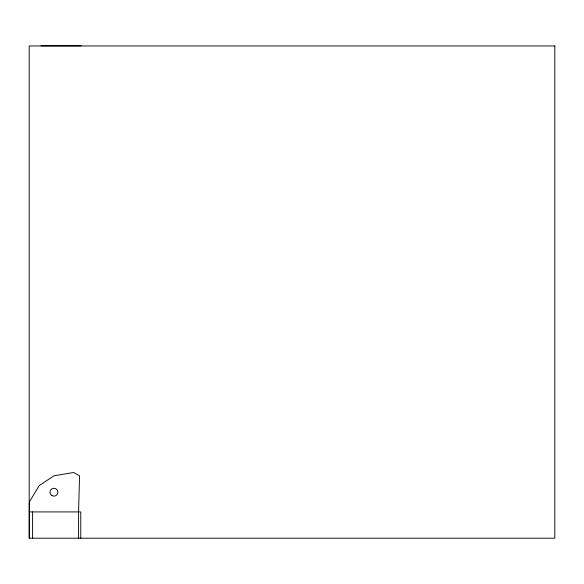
<?xml version="1.0" encoding="UTF-8"?>
<svg xmlns="http://www.w3.org/2000/svg" width="584" height="584" viewBox="0 0 584 584"><rect width="100%" height="100%" fill="white"/><g stroke="black" fill="none" stroke-linecap="round" stroke-linejoin="round"><path stroke-width="0.88" d="M41.019 45.8L81.249 45.8M29.2 511.92L80.767 511.92L80.767 538.2M78.577 538.2L78.577 511.92L79.563 475.792L73.65 472.507L53.947 475.792L39.164 485.647L29.309 502.065L29.309 538.2M32.594 511.92L32.594 538.2M554.8 45.968L29.2 45.968L29.2 538.2L554.8 538.2L554.8 45.968M51.976 495.626A3.942 3.942 0 0 0 57.889 492.217A3.942 3.942 0 0 0 51.976 488.801A3.942 3.942 0 0 0 51.976 495.626"/></g></svg>
